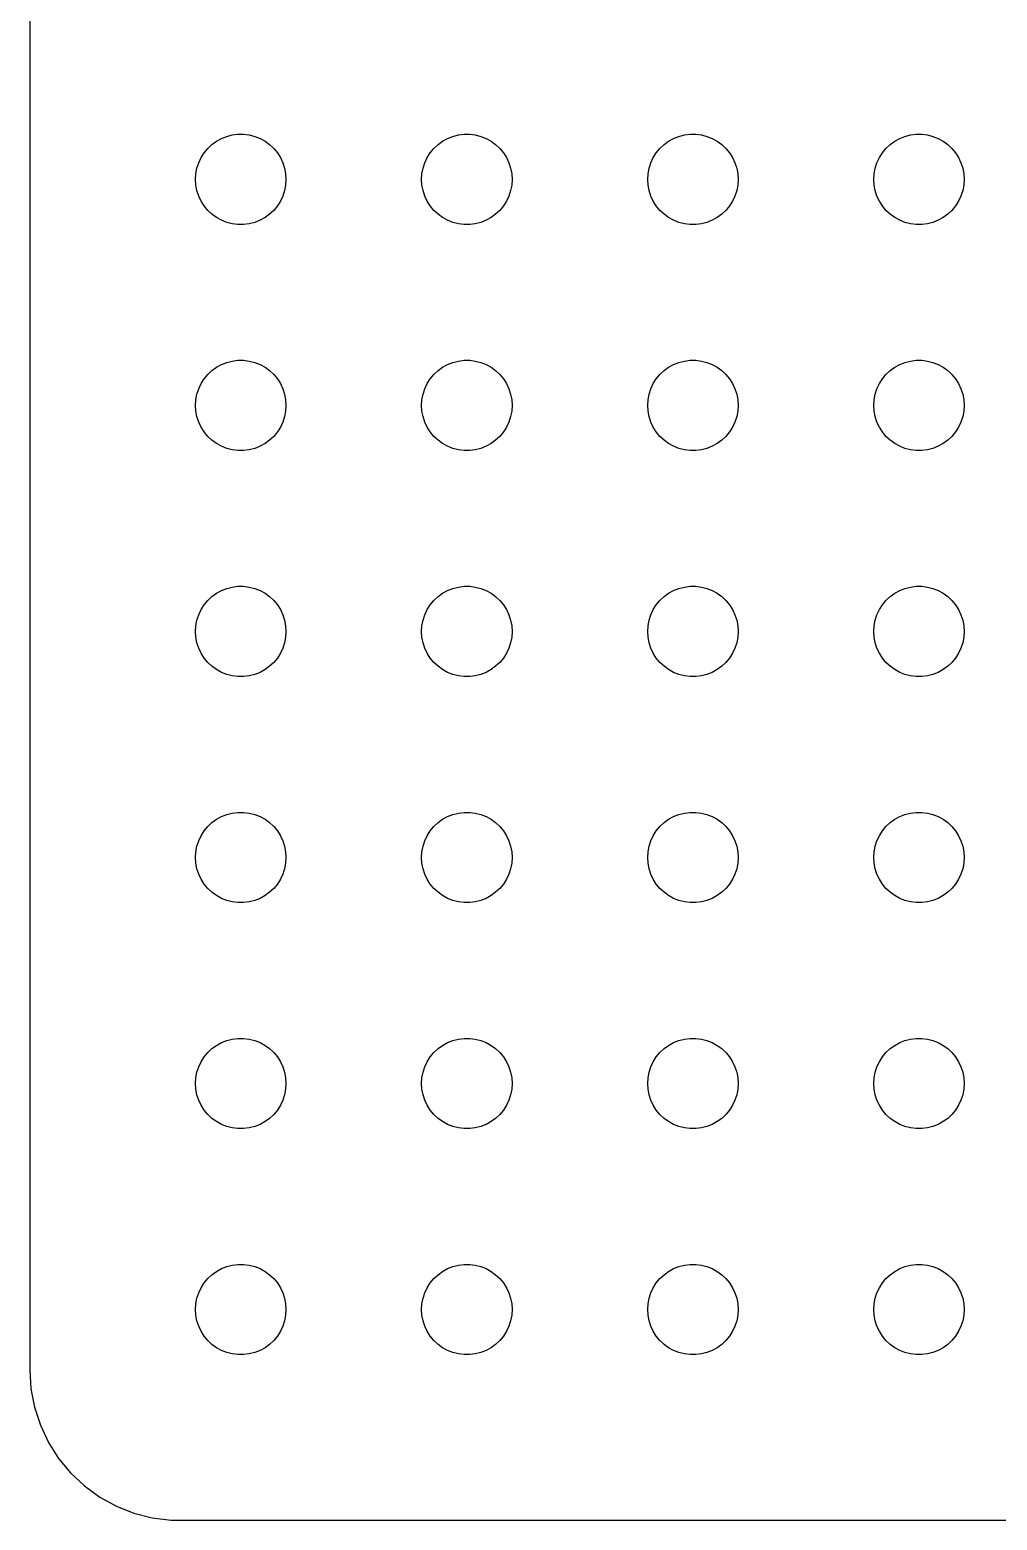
# Model space of a CAD drawing. Header units: metres. Extents: x -134 to 134, y 176 to 394.
# Drawn here: x -134.5 to -102.4, y 290.01 to 339.46 of the extents above; entities that cross this region are included whole.
import ezdxf

# ---------------------------------------------------------------- set-up
doc = ezdxf.new("R2010")
doc.units = ezdxf.units.M

msp = doc.modelspace()

# ---------------------------------------------------------------- linework, layer by layer
for p, q in [((-134.5, 389), (-134.5, 295)), ((-128.304, 335.766), (-128.139, 335.857)), ((-128.139, 335.857), (-127.964, 335.927)), ((-127.964, 335.927), (-127.781, 335.973)), ((-127.781, 335.973), (-127.594, 335.997)), ((-127.594, 335.997), (-127.406, 335.997)), ((-127.406, 335.997), (-127.219, 335.973)), ((-127.219, 335.973), (-127.036, 335.927)), ((-127.036, 335.927), (-126.861, 335.857)), ((-126.861, 335.857), (-126.696, 335.766)), ((-120.804, 335.766), (-120.639, 335.857)), ((-120.639, 335.857), (-120.464, 335.927)), ((-120.464, 335.927), (-120.281, 335.973)), ((-120.281, 335.973), (-120.094, 335.997)), ((-120.094, 335.997), (-119.906, 335.997)), ((-119.906, 335.997), (-119.719, 335.973)), ((-119.719, 335.973), (-119.536, 335.927)), ((-119.536, 335.927), (-119.361, 335.857)), ((-119.361, 335.857), (-119.196, 335.766)), ((-113.304, 335.766), (-113.139, 335.857)), ((-113.139, 335.857), (-112.964, 335.927)), ((-112.964, 335.927), (-112.781, 335.973)), ((-112.781, 335.973), (-112.594, 335.997)), ((-112.594, 335.997), (-112.406, 335.997)), ((-112.406, 335.997), (-112.219, 335.973)), ((-112.219, 335.973), (-112.036, 335.927)), ((-112.036, 335.927), (-111.861, 335.857)), ((-111.861, 335.857), (-111.696, 335.766)), ((-105.804, 335.766), (-105.639, 335.857)), ((-105.639, 335.857), (-105.464, 335.927)), ((-105.464, 335.927), (-105.281, 335.973)), ((-105.281, 335.973), (-105.094, 335.997)), ((-105.094, 335.997), (-104.906, 335.997)), ((-104.906, 335.997), (-104.719, 335.973)), ((-104.719, 335.973), (-104.536, 335.927)), ((-104.536, 335.927), (-104.361, 335.857)), ((-104.361, 335.857), (-104.196, 335.766)), ((-128.814, 335.223), (-128.714, 335.382)), ((-128.714, 335.382), (-128.593, 335.527)), ((-128.593, 335.527), (-128.456, 335.656)), ((-128.456, 335.656), (-128.304, 335.766)), ((-126.696, 335.766), (-126.544, 335.656)), ((-126.544, 335.656), (-126.407, 335.527)), ((-126.407, 335.527), (-126.286, 335.382)), ((-126.286, 335.382), (-126.186, 335.223)), ((-121.314, 335.223), (-121.214, 335.382)), ((-121.214, 335.382), (-121.093, 335.527)), ((-121.093, 335.527), (-120.956, 335.656)), ((-120.956, 335.656), (-120.804, 335.766)), ((-119.196, 335.766), (-119.044, 335.656)), ((-119.044, 335.656), (-118.907, 335.527)), ((-118.907, 335.527), (-118.786, 335.382)), ((-118.786, 335.382), (-118.686, 335.223)), ((-113.814, 335.223), (-113.714, 335.382)), ((-113.714, 335.382), (-113.593, 335.527)), ((-113.593, 335.527), (-113.456, 335.656)), ((-113.456, 335.656), (-113.304, 335.766)), ((-111.696, 335.766), (-111.544, 335.656)), ((-111.544, 335.656), (-111.407, 335.527)), ((-111.407, 335.527), (-111.286, 335.382)), ((-111.286, 335.382), (-111.186, 335.223)), ((-106.314, 335.223), (-106.214, 335.382)), ((-106.214, 335.382), (-106.093, 335.527)), ((-106.093, 335.527), (-105.956, 335.656)), ((-105.956, 335.656), (-105.804, 335.766)), ((-104.196, 335.766), (-104.044, 335.656)), ((-104.044, 335.656), (-103.907, 335.527)), ((-103.907, 335.527), (-103.786, 335.382)), ((-103.786, 335.382), (-103.686, 335.223)), ((-128.988, 334.688), (-128.953, 334.873)), ((-128.953, 334.873), (-128.895, 335.052)), ((-128.895, 335.052), (-128.814, 335.223)), ((-126.186, 335.223), (-126.105, 335.052)), ((-126.105, 335.052), (-126.047, 334.873)), ((-126.047, 334.873), (-126.012, 334.688)), ((-121.488, 334.688), (-121.453, 334.873)), ((-121.453, 334.873), (-121.395, 335.052)), ((-121.395, 335.052), (-121.314, 335.223)), ((-118.686, 335.223), (-118.605, 335.052)), ((-118.605, 335.052), (-118.547, 334.873)), ((-118.547, 334.873), (-118.512, 334.688)), ((-113.988, 334.688), (-113.953, 334.873)), ((-113.953, 334.873), (-113.895, 335.052)), ((-113.895, 335.052), (-113.814, 335.223)), ((-111.186, 335.223), (-111.105, 335.052)), ((-111.105, 335.052), (-111.047, 334.873)), ((-111.047, 334.873), (-111.012, 334.688)), ((-106.488, 334.688), (-106.453, 334.873)), ((-106.453, 334.873), (-106.395, 335.052)), ((-106.395, 335.052), (-106.314, 335.223)), ((-103.686, 335.223), (-103.605, 335.052)), ((-103.605, 335.052), (-103.547, 334.873)), ((-103.547, 334.873), (-103.512, 334.688)), ((-129, 334.5), (-128.988, 334.688)), ((-128.988, 334.312), (-129, 334.5)), ((-128.953, 334.127), (-128.988, 334.312)), ((-126.012, 334.312), (-126.047, 334.127)), ((-126.012, 334.688), (-126, 334.5)), ((-126, 334.5), (-126.012, 334.312)), ((-121.5, 334.5), (-121.488, 334.688)), ((-121.488, 334.312), (-121.5, 334.5)), ((-121.453, 334.127), (-121.488, 334.312)), ((-118.512, 334.312), (-118.547, 334.127)), ((-118.512, 334.688), (-118.5, 334.5)), ((-118.5, 334.5), (-118.512, 334.312)), ((-114, 334.5), (-113.988, 334.688)), ((-113.988, 334.312), (-114, 334.5)), ((-113.953, 334.127), (-113.988, 334.312)), ((-111.012, 334.312), (-111.047, 334.127)), ((-111.012, 334.688), (-111, 334.5)), ((-111, 334.5), (-111.012, 334.312)), ((-106.5, 334.5), (-106.488, 334.688)), ((-106.488, 334.312), (-106.5, 334.5)), ((-106.453, 334.127), (-106.488, 334.312)), ((-103.512, 334.312), (-103.547, 334.127)), ((-103.512, 334.688), (-103.5, 334.5)), ((-103.5, 334.5), (-103.512, 334.312)), ((-128.895, 333.948), (-128.953, 334.127)), ((-128.814, 333.777), (-128.895, 333.948)), ((-126.105, 333.948), (-126.186, 333.777)), ((-126.047, 334.127), (-126.105, 333.948)), ((-121.395, 333.948), (-121.453, 334.127)), ((-121.314, 333.777), (-121.395, 333.948)), ((-118.605, 333.948), (-118.686, 333.777)), ((-118.547, 334.127), (-118.605, 333.948)), ((-113.895, 333.948), (-113.953, 334.127)), ((-113.814, 333.777), (-113.895, 333.948)), ((-111.105, 333.948), (-111.186, 333.777)), ((-111.047, 334.127), (-111.105, 333.948)), ((-106.395, 333.948), (-106.453, 334.127)), ((-106.314, 333.777), (-106.395, 333.948)), ((-103.605, 333.948), (-103.686, 333.777)), ((-103.547, 334.127), (-103.605, 333.948)), ((-128.714, 333.618), (-128.814, 333.777)), ((-128.593, 333.473), (-128.714, 333.618)), ((-128.456, 333.344), (-128.593, 333.473)), ((-128.304, 333.234), (-128.456, 333.344)), ((-126.544, 333.344), (-126.696, 333.234)), ((-126.407, 333.473), (-126.544, 333.344)), ((-126.286, 333.618), (-126.407, 333.473)), ((-126.186, 333.777), (-126.286, 333.618)), ((-121.214, 333.618), (-121.314, 333.777)), ((-121.093, 333.473), (-121.214, 333.618)), ((-120.956, 333.344), (-121.093, 333.473)), ((-120.804, 333.234), (-120.956, 333.344)), ((-119.044, 333.344), (-119.196, 333.234)), ((-118.907, 333.473), (-119.044, 333.344)), ((-118.786, 333.618), (-118.907, 333.473)), ((-118.686, 333.777), (-118.786, 333.618)), ((-113.714, 333.618), (-113.814, 333.777)), ((-113.593, 333.473), (-113.714, 333.618)), ((-113.456, 333.344), (-113.593, 333.473)), ((-113.304, 333.234), (-113.456, 333.344)), ((-111.544, 333.344), (-111.696, 333.234)), ((-111.407, 333.473), (-111.544, 333.344)), ((-111.286, 333.618), (-111.407, 333.473)), ((-111.186, 333.777), (-111.286, 333.618)), ((-106.214, 333.618), (-106.314, 333.777)), ((-106.093, 333.473), (-106.214, 333.618)), ((-105.956, 333.344), (-106.093, 333.473)), ((-105.804, 333.234), (-105.956, 333.344)), ((-104.044, 333.344), (-104.196, 333.234)), ((-103.907, 333.473), (-104.044, 333.344)), ((-103.786, 333.618), (-103.907, 333.473)), ((-103.686, 333.777), (-103.786, 333.618)), ((-128.139, 333.143), (-128.304, 333.234)), ((-127.964, 333.073), (-128.139, 333.143)), ((-127.781, 333.027), (-127.964, 333.073)), ((-127.594, 333.003), (-127.781, 333.027)), ((-127.406, 333.003), (-127.594, 333.003)), ((-127.219, 333.027), (-127.406, 333.003)), ((-127.036, 333.073), (-127.219, 333.027)), ((-126.861, 333.143), (-127.036, 333.073)), ((-126.696, 333.234), (-126.861, 333.143)), ((-120.639, 333.143), (-120.804, 333.234)), ((-120.464, 333.073), (-120.639, 333.143)), ((-120.281, 333.027), (-120.464, 333.073)), ((-120.094, 333.003), (-120.281, 333.027)), ((-119.906, 333.003), (-120.094, 333.003)), ((-119.719, 333.027), (-119.906, 333.003)), ((-119.536, 333.073), (-119.719, 333.027)), ((-119.361, 333.143), (-119.536, 333.073)), ((-119.196, 333.234), (-119.361, 333.143)), ((-113.139, 333.143), (-113.304, 333.234)), ((-112.964, 333.073), (-113.139, 333.143)), ((-112.781, 333.027), (-112.964, 333.073)), ((-112.594, 333.003), (-112.781, 333.027)), ((-112.406, 333.003), (-112.594, 333.003)), ((-112.219, 333.027), (-112.406, 333.003)), ((-112.036, 333.073), (-112.219, 333.027)), ((-111.861, 333.143), (-112.036, 333.073)), ((-111.696, 333.234), (-111.861, 333.143)), ((-105.639, 333.143), (-105.804, 333.234)), ((-105.464, 333.073), (-105.639, 333.143)), ((-105.281, 333.027), (-105.464, 333.073)), ((-105.094, 333.003), (-105.281, 333.027)), ((-104.906, 333.003), (-105.094, 333.003)), ((-104.719, 333.027), (-104.906, 333.003)), ((-104.536, 333.073), (-104.719, 333.027)), ((-104.361, 333.143), (-104.536, 333.073)), ((-104.196, 333.234), (-104.361, 333.143)), ((-128.139, 328.357), (-127.964, 328.427)), ((-127.964, 328.427), (-127.781, 328.473)), ((-127.781, 328.473), (-127.594, 328.497)), ((-127.594, 328.497), (-127.406, 328.497)), ((-127.406, 328.497), (-127.219, 328.473)), ((-127.219, 328.473), (-127.036, 328.427)), ((-127.036, 328.427), (-126.861, 328.357)), ((-120.639, 328.357), (-120.464, 328.427)), ((-120.464, 328.427), (-120.281, 328.473)), ((-120.281, 328.473), (-120.094, 328.497)), ((-120.094, 328.497), (-119.906, 328.497)), ((-119.906, 328.497), (-119.719, 328.473)), ((-119.719, 328.473), (-119.536, 328.427)), ((-119.536, 328.427), (-119.361, 328.357)), ((-113.139, 328.357), (-112.964, 328.427)), ((-112.964, 328.427), (-112.781, 328.473)), ((-112.781, 328.473), (-112.594, 328.497)), ((-112.594, 328.497), (-112.406, 328.497)), ((-112.406, 328.497), (-112.219, 328.473)), ((-112.219, 328.473), (-112.036, 328.427)), ((-112.036, 328.427), (-111.861, 328.357)), ((-105.639, 328.357), (-105.464, 328.427)), ((-105.464, 328.427), (-105.281, 328.473)), ((-105.281, 328.473), (-105.094, 328.497)), ((-105.094, 328.497), (-104.906, 328.497)), ((-104.906, 328.497), (-104.719, 328.473)), ((-104.719, 328.473), (-104.536, 328.427)), ((-104.536, 328.427), (-104.361, 328.357)), ((-128.814, 327.723), (-128.714, 327.882)), ((-128.714, 327.882), (-128.593, 328.027)), ((-128.593, 328.027), (-128.456, 328.156)), ((-128.456, 328.156), (-128.304, 328.266)), ((-128.304, 328.266), (-128.139, 328.357)), ((-126.861, 328.357), (-126.696, 328.266)), ((-126.696, 328.266), (-126.544, 328.156)), ((-126.544, 328.156), (-126.407, 328.027)), ((-126.407, 328.027), (-126.286, 327.882)), ((-126.286, 327.882), (-126.186, 327.723)), ((-121.314, 327.723), (-121.214, 327.882)), ((-121.214, 327.882), (-121.093, 328.027)), ((-121.093, 328.027), (-120.956, 328.156)), ((-120.956, 328.156), (-120.804, 328.266)), ((-120.804, 328.266), (-120.639, 328.357)), ((-119.361, 328.357), (-119.196, 328.266)), ((-119.196, 328.266), (-119.044, 328.156)), ((-119.044, 328.156), (-118.907, 328.027)), ((-118.907, 328.027), (-118.786, 327.882)), ((-118.786, 327.882), (-118.686, 327.723)), ((-113.814, 327.723), (-113.714, 327.882)), ((-113.714, 327.882), (-113.593, 328.027)), ((-113.593, 328.027), (-113.456, 328.156)), ((-113.456, 328.156), (-113.304, 328.266)), ((-113.304, 328.266), (-113.139, 328.357)), ((-111.861, 328.357), (-111.696, 328.266)), ((-111.696, 328.266), (-111.544, 328.156)), ((-111.544, 328.156), (-111.407, 328.027)), ((-111.407, 328.027), (-111.286, 327.882)), ((-111.286, 327.882), (-111.186, 327.723)), ((-106.314, 327.723), (-106.214, 327.882)), ((-106.214, 327.882), (-106.093, 328.027)), ((-106.093, 328.027), (-105.956, 328.156)), ((-105.956, 328.156), (-105.804, 328.266)), ((-105.804, 328.266), (-105.639, 328.357)), ((-104.361, 328.357), (-104.196, 328.266)), ((-104.196, 328.266), (-104.044, 328.156)), ((-104.044, 328.156), (-103.907, 328.027)), ((-103.907, 328.027), (-103.786, 327.882)), ((-103.786, 327.882), (-103.686, 327.723)), ((-128.953, 327.373), (-128.895, 327.552)), ((-128.895, 327.552), (-128.814, 327.723)), ((-126.186, 327.723), (-126.105, 327.552)), ((-126.105, 327.552), (-126.047, 327.373)), ((-121.453, 327.373), (-121.395, 327.552)), ((-121.395, 327.552), (-121.314, 327.723)), ((-118.686, 327.723), (-118.605, 327.552)), ((-118.605, 327.552), (-118.547, 327.373)), ((-113.953, 327.373), (-113.895, 327.552)), ((-113.895, 327.552), (-113.814, 327.723)), ((-111.186, 327.723), (-111.105, 327.552)), ((-111.105, 327.552), (-111.047, 327.373)), ((-106.453, 327.373), (-106.395, 327.552)), ((-106.395, 327.552), (-106.314, 327.723)), ((-103.686, 327.723), (-103.605, 327.552)), ((-103.605, 327.552), (-103.547, 327.373)), ((-129, 327), (-128.988, 327.188)), ((-128.988, 326.812), (-129, 327)), ((-128.988, 327.188), (-128.953, 327.373)), ((-126.047, 327.373), (-126.012, 327.188)), ((-126.012, 327.188), (-126, 327)), ((-126, 327), (-126.012, 326.812)), ((-121.5, 327), (-121.488, 327.188)), ((-121.488, 326.812), (-121.5, 327)), ((-121.488, 327.188), (-121.453, 327.373)), ((-118.547, 327.373), (-118.512, 327.188)), ((-118.512, 327.188), (-118.5, 327)), ((-118.5, 327), (-118.512, 326.812)), ((-114, 327), (-113.988, 327.188)), ((-113.988, 326.812), (-114, 327)), ((-113.988, 327.188), (-113.953, 327.373)), ((-111.047, 327.373), (-111.012, 327.188)), ((-111.012, 327.188), (-111, 327)), ((-111, 327), (-111.012, 326.812)), ((-106.5, 327), (-106.488, 327.188)), ((-106.488, 326.812), (-106.5, 327)), ((-106.488, 327.188), (-106.453, 327.373)), ((-103.547, 327.373), (-103.512, 327.188)), ((-103.512, 327.188), (-103.5, 327)), ((-103.5, 327), (-103.512, 326.812)), ((-128.953, 326.627), (-128.988, 326.812)), ((-128.895, 326.448), (-128.953, 326.627)), ((-128.814, 326.277), (-128.895, 326.448)), ((-126.105, 326.448), (-126.186, 326.277)), ((-126.047, 326.627), (-126.105, 326.448)), ((-126.012, 326.812), (-126.047, 326.627)), ((-121.453, 326.627), (-121.488, 326.812)), ((-121.395, 326.448), (-121.453, 326.627)), ((-121.314, 326.277), (-121.395, 326.448)), ((-118.605, 326.448), (-118.686, 326.277)), ((-118.547, 326.627), (-118.605, 326.448)), ((-118.512, 326.812), (-118.547, 326.627)), ((-113.953, 326.627), (-113.988, 326.812)), ((-113.895, 326.448), (-113.953, 326.627)), ((-113.814, 326.277), (-113.895, 326.448)), ((-111.105, 326.448), (-111.186, 326.277)), ((-111.047, 326.627), (-111.105, 326.448)), ((-111.012, 326.812), (-111.047, 326.627)), ((-106.453, 326.627), (-106.488, 326.812)), ((-106.395, 326.448), (-106.453, 326.627)), ((-106.314, 326.277), (-106.395, 326.448)), ((-103.605, 326.448), (-103.686, 326.277)), ((-103.547, 326.627), (-103.605, 326.448)), ((-103.512, 326.812), (-103.547, 326.627)), ((-128.714, 326.118), (-128.814, 326.277)), ((-128.593, 325.973), (-128.714, 326.118)), ((-128.456, 325.844), (-128.593, 325.973)), ((-126.407, 325.973), (-126.544, 325.844)), ((-126.286, 326.118), (-126.407, 325.973)), ((-126.186, 326.277), (-126.286, 326.118)), ((-121.214, 326.118), (-121.314, 326.277)), ((-121.093, 325.973), (-121.214, 326.118)), ((-120.956, 325.844), (-121.093, 325.973)), ((-118.907, 325.973), (-119.044, 325.844)), ((-118.786, 326.118), (-118.907, 325.973)), ((-118.686, 326.277), (-118.786, 326.118)), ((-113.714, 326.118), (-113.814, 326.277)), ((-113.593, 325.973), (-113.714, 326.118)), ((-113.456, 325.844), (-113.593, 325.973)), ((-111.407, 325.973), (-111.544, 325.844)), ((-111.286, 326.118), (-111.407, 325.973)), ((-111.186, 326.277), (-111.286, 326.118)), ((-106.214, 326.118), (-106.314, 326.277)), ((-106.093, 325.973), (-106.214, 326.118)), ((-105.956, 325.844), (-106.093, 325.973)), ((-103.907, 325.973), (-104.044, 325.844)), ((-103.786, 326.118), (-103.907, 325.973)), ((-103.686, 326.277), (-103.786, 326.118)), ((-128.304, 325.734), (-128.456, 325.844)), ((-128.139, 325.643), (-128.304, 325.734)), ((-127.964, 325.573), (-128.139, 325.643)), ((-127.781, 325.527), (-127.964, 325.573)), ((-127.594, 325.503), (-127.781, 325.527)), ((-127.406, 325.503), (-127.594, 325.503)), ((-127.219, 325.527), (-127.406, 325.503)), ((-127.036, 325.573), (-127.219, 325.527)), ((-126.861, 325.643), (-127.036, 325.573)), ((-126.696, 325.734), (-126.861, 325.643)), ((-126.544, 325.844), (-126.696, 325.734)), ((-120.804, 325.734), (-120.956, 325.844)), ((-120.639, 325.643), (-120.804, 325.734)), ((-120.464, 325.573), (-120.639, 325.643)), ((-120.281, 325.527), (-120.464, 325.573)), ((-120.094, 325.503), (-120.281, 325.527)), ((-119.906, 325.503), (-120.094, 325.503)), ((-119.719, 325.527), (-119.906, 325.503)), ((-119.536, 325.573), (-119.719, 325.527)), ((-119.361, 325.643), (-119.536, 325.573)), ((-119.196, 325.734), (-119.361, 325.643)), ((-119.044, 325.844), (-119.196, 325.734)), ((-113.304, 325.734), (-113.456, 325.844)), ((-113.139, 325.643), (-113.304, 325.734)), ((-112.964, 325.573), (-113.139, 325.643)), ((-112.781, 325.527), (-112.964, 325.573)), ((-112.594, 325.503), (-112.781, 325.527)), ((-112.406, 325.503), (-112.594, 325.503)), ((-112.219, 325.527), (-112.406, 325.503)), ((-112.036, 325.573), (-112.219, 325.527)), ((-111.861, 325.643), (-112.036, 325.573)), ((-111.696, 325.734), (-111.861, 325.643)), ((-111.544, 325.844), (-111.696, 325.734)), ((-105.804, 325.734), (-105.956, 325.844)), ((-105.639, 325.643), (-105.804, 325.734)), ((-105.464, 325.573), (-105.639, 325.643)), ((-105.281, 325.527), (-105.464, 325.573)), ((-105.094, 325.503), (-105.281, 325.527)), ((-104.906, 325.503), (-105.094, 325.503)), ((-104.719, 325.527), (-104.906, 325.503)), ((-104.536, 325.573), (-104.719, 325.527)), ((-104.361, 325.643), (-104.536, 325.573)), ((-104.196, 325.734), (-104.361, 325.643)), ((-104.044, 325.844), (-104.196, 325.734)), ((-127.964, 320.927), (-127.781, 320.973)), ((-127.781, 320.973), (-127.594, 320.997)), ((-127.594, 320.997), (-127.406, 320.997)), ((-127.406, 320.997), (-127.219, 320.973)), ((-127.219, 320.973), (-127.036, 320.927)), ((-120.464, 320.927), (-120.281, 320.973)), ((-120.281, 320.973), (-120.094, 320.997)), ((-120.094, 320.997), (-119.906, 320.997)), ((-119.906, 320.997), (-119.719, 320.973)), ((-119.719, 320.973), (-119.536, 320.927)), ((-112.964, 320.927), (-112.781, 320.973)), ((-112.781, 320.973), (-112.594, 320.997)), ((-112.594, 320.997), (-112.406, 320.997)), ((-112.406, 320.997), (-112.219, 320.973)), ((-112.219, 320.973), (-112.036, 320.927)), ((-105.464, 320.927), (-105.281, 320.973)), ((-105.281, 320.973), (-105.094, 320.997)), ((-105.094, 320.997), (-104.906, 320.997)), ((-104.906, 320.997), (-104.719, 320.973)), ((-104.719, 320.973), (-104.536, 320.927)), ((-128.714, 320.382), (-128.593, 320.527)), ((-128.593, 320.527), (-128.456, 320.656)), ((-128.456, 320.656), (-128.304, 320.766)), ((-128.304, 320.766), (-128.139, 320.857)), ((-128.139, 320.857), (-127.964, 320.927)), ((-127.036, 320.927), (-126.861, 320.857)), ((-126.861, 320.857), (-126.696, 320.766)), ((-126.696, 320.766), (-126.544, 320.656)), ((-126.544, 320.656), (-126.407, 320.527)), ((-126.407, 320.527), (-126.286, 320.382)), ((-121.214, 320.382), (-121.093, 320.527)), ((-121.093, 320.527), (-120.956, 320.656)), ((-120.956, 320.656), (-120.804, 320.766)), ((-120.804, 320.766), (-120.639, 320.857)), ((-120.639, 320.857), (-120.464, 320.927)), ((-119.536, 320.927), (-119.361, 320.857)), ((-119.361, 320.857), (-119.196, 320.766)), ((-119.196, 320.766), (-119.044, 320.656)), ((-119.044, 320.656), (-118.907, 320.527)), ((-118.907, 320.527), (-118.786, 320.382)), ((-113.714, 320.382), (-113.593, 320.527)), ((-113.593, 320.527), (-113.456, 320.656)), ((-113.456, 320.656), (-113.304, 320.766)), ((-113.304, 320.766), (-113.139, 320.857)), ((-113.139, 320.857), (-112.964, 320.927)), ((-112.036, 320.927), (-111.861, 320.857)), ((-111.861, 320.857), (-111.696, 320.766)), ((-111.696, 320.766), (-111.544, 320.656)), ((-111.544, 320.656), (-111.407, 320.527)), ((-111.407, 320.527), (-111.286, 320.382)), ((-106.214, 320.382), (-106.093, 320.527)), ((-106.093, 320.527), (-105.956, 320.656)), ((-105.956, 320.656), (-105.804, 320.766)), ((-105.804, 320.766), (-105.639, 320.857)), ((-105.639, 320.857), (-105.464, 320.927)), ((-104.536, 320.927), (-104.361, 320.857)), ((-104.361, 320.857), (-104.196, 320.766)), ((-104.196, 320.766), (-104.044, 320.656)), ((-104.044, 320.656), (-103.907, 320.527)), ((-103.907, 320.527), (-103.786, 320.382)), ((-128.953, 319.873), (-128.895, 320.052)), ((-128.895, 320.052), (-128.814, 320.223)), ((-128.814, 320.223), (-128.714, 320.382)), ((-126.286, 320.382), (-126.186, 320.223)), ((-126.186, 320.223), (-126.105, 320.052)), ((-126.105, 320.052), (-126.047, 319.873)), ((-121.453, 319.873), (-121.395, 320.052)), ((-121.395, 320.052), (-121.314, 320.223)), ((-121.314, 320.223), (-121.214, 320.382)), ((-118.786, 320.382), (-118.686, 320.223)), ((-118.686, 320.223), (-118.605, 320.052)), ((-118.605, 320.052), (-118.547, 319.873)), ((-113.953, 319.873), (-113.895, 320.052)), ((-113.895, 320.052), (-113.814, 320.223)), ((-113.814, 320.223), (-113.714, 320.382)), ((-111.286, 320.382), (-111.186, 320.223)), ((-111.186, 320.223), (-111.105, 320.052)), ((-111.105, 320.052), (-111.047, 319.873)), ((-106.453, 319.873), (-106.395, 320.052)), ((-106.395, 320.052), (-106.314, 320.223)), ((-106.314, 320.223), (-106.214, 320.382)), ((-103.786, 320.382), (-103.686, 320.223)), ((-103.686, 320.223), (-103.605, 320.052)), ((-103.605, 320.052), (-103.547, 319.873)), ((-129, 319.5), (-128.988, 319.688)), ((-128.988, 319.312), (-129, 319.5)), ((-128.988, 319.688), (-128.953, 319.873)), ((-126.047, 319.873), (-126.012, 319.688)), ((-126.012, 319.688), (-126, 319.5)), ((-126, 319.5), (-126.012, 319.312)), ((-121.5, 319.5), (-121.488, 319.688)), ((-121.488, 319.312), (-121.5, 319.5)), ((-121.488, 319.688), (-121.453, 319.873)), ((-118.547, 319.873), (-118.512, 319.688)), ((-118.512, 319.688), (-118.5, 319.5)), ((-118.5, 319.5), (-118.512, 319.312)), ((-114, 319.5), (-113.988, 319.688)), ((-113.988, 319.312), (-114, 319.5)), ((-113.988, 319.688), (-113.953, 319.873)), ((-111.047, 319.873), (-111.012, 319.688)), ((-111.012, 319.688), (-111, 319.5)), ((-111, 319.5), (-111.012, 319.312)), ((-106.5, 319.5), (-106.488, 319.688)), ((-106.488, 319.312), (-106.5, 319.5)), ((-106.488, 319.688), (-106.453, 319.873)), ((-103.547, 319.873), (-103.512, 319.688)), ((-103.512, 319.688), (-103.5, 319.5)), ((-103.5, 319.5), (-103.512, 319.312)), ((-128.953, 319.127), (-128.988, 319.312)), ((-128.895, 318.948), (-128.953, 319.127)), ((-126.047, 319.127), (-126.105, 318.948)), ((-126.012, 319.312), (-126.047, 319.127)), ((-121.453, 319.127), (-121.488, 319.312)), ((-121.395, 318.948), (-121.453, 319.127)), ((-118.547, 319.127), (-118.605, 318.948)), ((-118.512, 319.312), (-118.547, 319.127)), ((-113.953, 319.127), (-113.988, 319.312)), ((-113.895, 318.948), (-113.953, 319.127)), ((-111.047, 319.127), (-111.105, 318.948)), ((-111.012, 319.312), (-111.047, 319.127)), ((-106.453, 319.127), (-106.488, 319.312)), ((-106.395, 318.948), (-106.453, 319.127)), ((-103.547, 319.127), (-103.605, 318.948)), ((-103.512, 319.312), (-103.547, 319.127)), ((-128.814, 318.777), (-128.895, 318.948)), ((-128.714, 318.618), (-128.814, 318.777)), ((-128.593, 318.473), (-128.714, 318.618)), ((-126.286, 318.618), (-126.407, 318.473)), ((-126.186, 318.777), (-126.286, 318.618)), ((-126.105, 318.948), (-126.186, 318.777)), ((-121.314, 318.777), (-121.395, 318.948)), ((-121.214, 318.618), (-121.314, 318.777)), ((-121.093, 318.473), (-121.214, 318.618)), ((-118.786, 318.618), (-118.907, 318.473)), ((-118.686, 318.777), (-118.786, 318.618)), ((-118.605, 318.948), (-118.686, 318.777)), ((-113.814, 318.777), (-113.895, 318.948)), ((-113.714, 318.618), (-113.814, 318.777)), ((-113.593, 318.473), (-113.714, 318.618)), ((-111.286, 318.618), (-111.407, 318.473)), ((-111.186, 318.777), (-111.286, 318.618)), ((-111.105, 318.948), (-111.186, 318.777)), ((-106.314, 318.777), (-106.395, 318.948)), ((-106.214, 318.618), (-106.314, 318.777)), ((-106.093, 318.473), (-106.214, 318.618)), ((-103.786, 318.618), (-103.907, 318.473)), ((-103.686, 318.777), (-103.786, 318.618)), ((-103.605, 318.948), (-103.686, 318.777)), ((-128.456, 318.344), (-128.593, 318.473)), ((-128.304, 318.234), (-128.456, 318.344)), ((-128.139, 318.143), (-128.304, 318.234)), ((-127.964, 318.073), (-128.139, 318.143)), ((-127.781, 318.027), (-127.964, 318.073)), ((-127.594, 318.003), (-127.781, 318.027)), ((-127.406, 318.003), (-127.594, 318.003)), ((-127.219, 318.027), (-127.406, 318.003)), ((-127.036, 318.073), (-127.219, 318.027)), ((-126.861, 318.143), (-127.036, 318.073)), ((-126.696, 318.234), (-126.861, 318.143)), ((-126.544, 318.344), (-126.696, 318.234)), ((-126.407, 318.473), (-126.544, 318.344)), ((-120.956, 318.344), (-121.093, 318.473)), ((-120.804, 318.234), (-120.956, 318.344)), ((-120.639, 318.143), (-120.804, 318.234)), ((-120.464, 318.073), (-120.639, 318.143)), ((-120.281, 318.027), (-120.464, 318.073)), ((-120.094, 318.003), (-120.281, 318.027)), ((-119.906, 318.003), (-120.094, 318.003)), ((-119.719, 318.027), (-119.906, 318.003)), ((-119.536, 318.073), (-119.719, 318.027)), ((-119.361, 318.143), (-119.536, 318.073)), ((-119.196, 318.234), (-119.361, 318.143)), ((-119.044, 318.344), (-119.196, 318.234)), ((-118.907, 318.473), (-119.044, 318.344)), ((-113.456, 318.344), (-113.593, 318.473)), ((-113.304, 318.234), (-113.456, 318.344)), ((-113.139, 318.143), (-113.304, 318.234)), ((-112.964, 318.073), (-113.139, 318.143)), ((-112.781, 318.027), (-112.964, 318.073)), ((-112.594, 318.003), (-112.781, 318.027)), ((-112.406, 318.003), (-112.594, 318.003)), ((-112.219, 318.027), (-112.406, 318.003)), ((-112.036, 318.073), (-112.219, 318.027)), ((-111.861, 318.143), (-112.036, 318.073)), ((-111.696, 318.234), (-111.861, 318.143)), ((-111.544, 318.344), (-111.696, 318.234)), ((-111.407, 318.473), (-111.544, 318.344)), ((-105.956, 318.344), (-106.093, 318.473)), ((-105.804, 318.234), (-105.956, 318.344)), ((-105.639, 318.143), (-105.804, 318.234)), ((-105.464, 318.073), (-105.639, 318.143)), ((-105.281, 318.027), (-105.464, 318.073)), ((-105.094, 318.003), (-105.281, 318.027)), ((-104.906, 318.003), (-105.094, 318.003)), ((-104.719, 318.027), (-104.906, 318.003)), ((-104.536, 318.073), (-104.719, 318.027)), ((-104.361, 318.143), (-104.536, 318.073)), ((-104.196, 318.234), (-104.361, 318.143)), ((-104.044, 318.344), (-104.196, 318.234)), ((-103.907, 318.473), (-104.044, 318.344)), ((-128.593, 313.027), (-128.456, 313.156)), ((-128.456, 313.156), (-128.304, 313.266)), ((-128.304, 313.266), (-128.139, 313.357)), ((-128.139, 313.357), (-127.964, 313.427)), ((-127.964, 313.427), (-127.781, 313.473)), ((-127.781, 313.473), (-127.594, 313.497)), ((-127.594, 313.497), (-127.406, 313.497)), ((-127.406, 313.497), (-127.219, 313.473)), ((-127.219, 313.473), (-127.036, 313.427)), ((-127.036, 313.427), (-126.861, 313.357)), ((-126.861, 313.357), (-126.696, 313.266)), ((-126.696, 313.266), (-126.544, 313.156)), ((-126.544, 313.156), (-126.407, 313.027)), ((-121.093, 313.027), (-120.956, 313.156)), ((-120.956, 313.156), (-120.804, 313.266)), ((-120.804, 313.266), (-120.639, 313.357)), ((-120.639, 313.357), (-120.464, 313.427)), ((-120.464, 313.427), (-120.281, 313.473)), ((-120.281, 313.473), (-120.094, 313.497)), ((-120.094, 313.497), (-119.906, 313.497)), ((-119.906, 313.497), (-119.719, 313.473)), ((-119.719, 313.473), (-119.536, 313.427)), ((-119.536, 313.427), (-119.361, 313.357)), ((-119.361, 313.357), (-119.196, 313.266)), ((-119.196, 313.266), (-119.044, 313.156)), ((-119.044, 313.156), (-118.907, 313.027)), ((-113.593, 313.027), (-113.456, 313.156)), ((-113.456, 313.156), (-113.304, 313.266)), ((-113.304, 313.266), (-113.139, 313.357)), ((-113.139, 313.357), (-112.964, 313.427)), ((-112.964, 313.427), (-112.781, 313.473)), ((-112.781, 313.473), (-112.594, 313.497)), ((-112.594, 313.497), (-112.406, 313.497)), ((-112.406, 313.497), (-112.219, 313.473)), ((-112.219, 313.473), (-112.036, 313.427)), ((-112.036, 313.427), (-111.861, 313.357)), ((-111.861, 313.357), (-111.696, 313.266)), ((-111.696, 313.266), (-111.544, 313.156)), ((-111.544, 313.156), (-111.407, 313.027)), ((-106.093, 313.027), (-105.956, 313.156)), ((-105.956, 313.156), (-105.804, 313.266)), ((-105.804, 313.266), (-105.639, 313.357)), ((-105.639, 313.357), (-105.464, 313.427)), ((-105.464, 313.427), (-105.281, 313.473)), ((-105.281, 313.473), (-105.094, 313.497)), ((-105.094, 313.497), (-104.906, 313.497)), ((-104.906, 313.497), (-104.719, 313.473)), ((-104.719, 313.473), (-104.536, 313.427)), ((-104.536, 313.427), (-104.361, 313.357)), ((-104.361, 313.357), (-104.196, 313.266)), ((-104.196, 313.266), (-104.044, 313.156)), ((-104.044, 313.156), (-103.907, 313.027)), ((-128.953, 312.373), (-128.895, 312.552)), ((-128.895, 312.552), (-128.814, 312.723)), ((-128.814, 312.723), (-128.714, 312.882)), ((-128.714, 312.882), (-128.593, 313.027)), ((-126.407, 313.027), (-126.286, 312.882)), ((-126.286, 312.882), (-126.186, 312.723)), ((-126.186, 312.723), (-126.105, 312.552)), ((-126.105, 312.552), (-126.047, 312.373)), ((-121.453, 312.373), (-121.395, 312.552)), ((-121.395, 312.552), (-121.314, 312.723)), ((-121.314, 312.723), (-121.214, 312.882)), ((-121.214, 312.882), (-121.093, 313.027)), ((-118.907, 313.027), (-118.786, 312.882)), ((-118.786, 312.882), (-118.686, 312.723)), ((-118.686, 312.723), (-118.605, 312.552)), ((-118.605, 312.552), (-118.547, 312.373)), ((-113.953, 312.373), (-113.895, 312.552)), ((-113.895, 312.552), (-113.814, 312.723)), ((-113.814, 312.723), (-113.714, 312.882)), ((-113.714, 312.882), (-113.593, 313.027)), ((-111.407, 313.027), (-111.286, 312.882)), ((-111.286, 312.882), (-111.186, 312.723)), ((-111.186, 312.723), (-111.105, 312.552)), ((-111.105, 312.552), (-111.047, 312.373)), ((-106.453, 312.373), (-106.395, 312.552)), ((-106.395, 312.552), (-106.314, 312.723)), ((-106.314, 312.723), (-106.214, 312.882)), ((-106.214, 312.882), (-106.093, 313.027)), ((-103.907, 313.027), (-103.786, 312.882)), ((-103.786, 312.882), (-103.686, 312.723)), ((-103.686, 312.723), (-103.605, 312.552)), ((-103.605, 312.552), (-103.547, 312.373)), ((-129, 312), (-128.988, 312.188)), ((-128.988, 312.188), (-128.953, 312.373)), ((-126.047, 312.373), (-126.012, 312.188)), ((-126.012, 312.188), (-126, 312)), ((-121.5, 312), (-121.488, 312.188)), ((-121.488, 312.188), (-121.453, 312.373)), ((-118.547, 312.373), (-118.512, 312.188)), ((-118.512, 312.188), (-118.5, 312)), ((-114, 312), (-113.988, 312.188)), ((-113.988, 312.188), (-113.953, 312.373)), ((-111.047, 312.373), (-111.012, 312.188)), ((-111.012, 312.188), (-111, 312)), ((-106.5, 312), (-106.488, 312.188)), ((-106.488, 312.188), (-106.453, 312.373)), ((-103.547, 312.373), (-103.512, 312.188)), ((-103.512, 312.188), (-103.5, 312)), ((-128.988, 311.812), (-129, 312)), ((-128.953, 311.627), (-128.988, 311.812)), ((-128.895, 311.448), (-128.953, 311.627)), ((-126.047, 311.627), (-126.105, 311.448)), ((-126.012, 311.812), (-126.047, 311.627)), ((-126, 312), (-126.012, 311.812)), ((-121.488, 311.812), (-121.5, 312)), ((-121.453, 311.627), (-121.488, 311.812)), ((-121.395, 311.448), (-121.453, 311.627)), ((-118.547, 311.627), (-118.605, 311.448)), ((-118.512, 311.812), (-118.547, 311.627)), ((-118.5, 312), (-118.512, 311.812)), ((-113.988, 311.812), (-114, 312)), ((-113.953, 311.627), (-113.988, 311.812)), ((-113.895, 311.448), (-113.953, 311.627)), ((-111.047, 311.627), (-111.105, 311.448)), ((-111.012, 311.812), (-111.047, 311.627)), ((-111, 312), (-111.012, 311.812)), ((-106.488, 311.812), (-106.5, 312)), ((-106.453, 311.627), (-106.488, 311.812)), ((-106.395, 311.448), (-106.453, 311.627)), ((-103.547, 311.627), (-103.605, 311.448)), ((-103.512, 311.812), (-103.547, 311.627)), ((-103.5, 312), (-103.512, 311.812)), ((-128.814, 311.277), (-128.895, 311.448)), ((-128.714, 311.118), (-128.814, 311.277)), ((-128.593, 310.973), (-128.714, 311.118)), ((-126.286, 311.118), (-126.407, 310.973)), ((-126.186, 311.277), (-126.286, 311.118)), ((-126.105, 311.448), (-126.186, 311.277)), ((-121.314, 311.277), (-121.395, 311.448)), ((-121.214, 311.118), (-121.314, 311.277)), ((-121.093, 310.973), (-121.214, 311.118)), ((-118.786, 311.118), (-118.907, 310.973)), ((-118.686, 311.277), (-118.786, 311.118)), ((-118.605, 311.448), (-118.686, 311.277)), ((-113.814, 311.277), (-113.895, 311.448)), ((-113.714, 311.118), (-113.814, 311.277)), ((-113.593, 310.973), (-113.714, 311.118)), ((-111.286, 311.118), (-111.407, 310.973)), ((-111.186, 311.277), (-111.286, 311.118)), ((-111.105, 311.448), (-111.186, 311.277)), ((-106.314, 311.277), (-106.395, 311.448)), ((-106.214, 311.118), (-106.314, 311.277)), ((-106.093, 310.973), (-106.214, 311.118)), ((-103.786, 311.118), (-103.907, 310.973)), ((-103.686, 311.277), (-103.786, 311.118)), ((-103.605, 311.448), (-103.686, 311.277)), ((-128.456, 310.844), (-128.593, 310.973)), ((-128.304, 310.734), (-128.456, 310.844)), ((-128.139, 310.643), (-128.304, 310.734)), ((-127.964, 310.573), (-128.139, 310.643)), ((-127.781, 310.527), (-127.964, 310.573)), ((-127.036, 310.573), (-127.219, 310.527)), ((-126.861, 310.643), (-127.036, 310.573)), ((-126.696, 310.734), (-126.861, 310.643)), ((-126.544, 310.844), (-126.696, 310.734)), ((-126.407, 310.973), (-126.544, 310.844)), ((-120.956, 310.844), (-121.093, 310.973)), ((-120.804, 310.734), (-120.956, 310.844)), ((-120.639, 310.643), (-120.804, 310.734)), ((-120.464, 310.573), (-120.639, 310.643)), ((-120.281, 310.527), (-120.464, 310.573)), ((-119.536, 310.573), (-119.719, 310.527)), ((-119.361, 310.643), (-119.536, 310.573)), ((-119.196, 310.734), (-119.361, 310.643)), ((-119.044, 310.844), (-119.196, 310.734)), ((-118.907, 310.973), (-119.044, 310.844)), ((-113.456, 310.844), (-113.593, 310.973)), ((-113.304, 310.734), (-113.456, 310.844)), ((-113.139, 310.643), (-113.304, 310.734)), ((-112.964, 310.573), (-113.139, 310.643)), ((-112.781, 310.527), (-112.964, 310.573)), ((-112.036, 310.573), (-112.219, 310.527)), ((-111.861, 310.643), (-112.036, 310.573)), ((-111.696, 310.734), (-111.861, 310.643)), ((-111.544, 310.844), (-111.696, 310.734)), ((-111.407, 310.973), (-111.544, 310.844)), ((-105.956, 310.844), (-106.093, 310.973)), ((-105.804, 310.734), (-105.956, 310.844)), ((-105.639, 310.643), (-105.804, 310.734)), ((-105.464, 310.573), (-105.639, 310.643)), ((-105.281, 310.527), (-105.464, 310.573)), ((-104.536, 310.573), (-104.719, 310.527)), ((-104.361, 310.643), (-104.536, 310.573)), ((-104.196, 310.734), (-104.361, 310.643)), ((-104.044, 310.844), (-104.196, 310.734)), ((-103.907, 310.973), (-104.044, 310.844)), ((-127.594, 310.503), (-127.781, 310.527)), ((-127.406, 310.503), (-127.594, 310.503)), ((-127.219, 310.527), (-127.406, 310.503)), ((-120.094, 310.503), (-120.281, 310.527)), ((-119.906, 310.503), (-120.094, 310.503)), ((-119.719, 310.527), (-119.906, 310.503)), ((-112.594, 310.503), (-112.781, 310.527)), ((-112.406, 310.503), (-112.594, 310.503)), ((-112.219, 310.527), (-112.406, 310.503)), ((-105.094, 310.503), (-105.281, 310.527)), ((-104.906, 310.503), (-105.094, 310.503)), ((-104.719, 310.527), (-104.906, 310.503)), ((-128.593, 305.527), (-128.456, 305.656)), ((-128.456, 305.656), (-128.304, 305.766)), ((-128.304, 305.766), (-128.139, 305.857)), ((-128.139, 305.857), (-127.964, 305.927)), ((-127.964, 305.927), (-127.781, 305.973)), ((-127.781, 305.973), (-127.594, 305.997)), ((-127.594, 305.997), (-127.406, 305.997)), ((-127.406, 305.997), (-127.219, 305.973)), ((-127.219, 305.973), (-127.036, 305.927)), ((-127.036, 305.927), (-126.861, 305.857)), ((-126.861, 305.857), (-126.696, 305.766)), ((-126.696, 305.766), (-126.544, 305.656)), ((-126.544, 305.656), (-126.407, 305.527)), ((-121.093, 305.527), (-120.956, 305.656)), ((-120.956, 305.656), (-120.804, 305.766)), ((-120.804, 305.766), (-120.639, 305.857)), ((-120.639, 305.857), (-120.464, 305.927)), ((-120.464, 305.927), (-120.281, 305.973)), ((-120.281, 305.973), (-120.094, 305.997)), ((-120.094, 305.997), (-119.906, 305.997)), ((-119.906, 305.997), (-119.719, 305.973)), ((-119.719, 305.973), (-119.536, 305.927)), ((-119.536, 305.927), (-119.361, 305.857)), ((-119.361, 305.857), (-119.196, 305.766)), ((-119.196, 305.766), (-119.044, 305.656)), ((-119.044, 305.656), (-118.907, 305.527)), ((-113.593, 305.527), (-113.456, 305.656)), ((-113.456, 305.656), (-113.304, 305.766)), ((-113.304, 305.766), (-113.139, 305.857)), ((-113.139, 305.857), (-112.964, 305.927)), ((-112.964, 305.927), (-112.781, 305.973)), ((-112.781, 305.973), (-112.594, 305.997)), ((-112.594, 305.997), (-112.406, 305.997)), ((-112.406, 305.997), (-112.219, 305.973)), ((-112.219, 305.973), (-112.036, 305.927)), ((-112.036, 305.927), (-111.861, 305.857)), ((-111.861, 305.857), (-111.696, 305.766)), ((-111.696, 305.766), (-111.544, 305.656)), ((-111.544, 305.656), (-111.407, 305.527)), ((-106.093, 305.527), (-105.956, 305.656)), ((-105.956, 305.656), (-105.804, 305.766)), ((-105.804, 305.766), (-105.639, 305.857)), ((-105.639, 305.857), (-105.464, 305.927)), ((-105.464, 305.927), (-105.281, 305.973)), ((-105.281, 305.973), (-105.094, 305.997)), ((-105.094, 305.997), (-104.906, 305.997)), ((-104.906, 305.997), (-104.719, 305.973)), ((-104.719, 305.973), (-104.536, 305.927)), ((-104.536, 305.927), (-104.361, 305.857)), ((-104.361, 305.857), (-104.196, 305.766)), ((-104.196, 305.766), (-104.044, 305.656)), ((-104.044, 305.656), (-103.907, 305.527)), ((-128.895, 305.052), (-128.814, 305.223)), ((-128.814, 305.223), (-128.714, 305.382)), ((-128.714, 305.382), (-128.593, 305.527)), ((-126.407, 305.527), (-126.286, 305.382)), ((-126.286, 305.382), (-126.186, 305.223)), ((-126.186, 305.223), (-126.105, 305.052)), ((-121.395, 305.052), (-121.314, 305.223)), ((-121.314, 305.223), (-121.214, 305.382)), ((-121.214, 305.382), (-121.093, 305.527)), ((-118.907, 305.527), (-118.786, 305.382)), ((-118.786, 305.382), (-118.686, 305.223)), ((-118.686, 305.223), (-118.605, 305.052)), ((-113.895, 305.052), (-113.814, 305.223)), ((-113.814, 305.223), (-113.714, 305.382)), ((-113.714, 305.382), (-113.593, 305.527)), ((-111.407, 305.527), (-111.286, 305.382)), ((-111.286, 305.382), (-111.186, 305.223)), ((-111.186, 305.223), (-111.105, 305.052)), ((-106.395, 305.052), (-106.314, 305.223)), ((-106.314, 305.223), (-106.214, 305.382)), ((-106.214, 305.382), (-106.093, 305.527)), ((-103.907, 305.527), (-103.786, 305.382)), ((-103.786, 305.382), (-103.686, 305.223)), ((-103.686, 305.223), (-103.605, 305.052)), ((-129, 304.5), (-128.988, 304.688)), ((-128.988, 304.688), (-128.953, 304.873)), ((-128.953, 304.873), (-128.895, 305.052)), ((-126.105, 305.052), (-126.047, 304.873)), ((-126.047, 304.873), (-126.012, 304.688)), ((-126.012, 304.688), (-126, 304.5)), ((-121.5, 304.5), (-121.488, 304.688)), ((-121.488, 304.688), (-121.453, 304.873)), ((-121.453, 304.873), (-121.395, 305.052)), ((-118.605, 305.052), (-118.547, 304.873)), ((-118.547, 304.873), (-118.512, 304.688)), ((-118.512, 304.688), (-118.5, 304.5)), ((-114, 304.5), (-113.988, 304.688)), ((-113.988, 304.688), (-113.953, 304.873)), ((-113.953, 304.873), (-113.895, 305.052)), ((-111.105, 305.052), (-111.047, 304.873)), ((-111.047, 304.873), (-111.012, 304.688)), ((-111.012, 304.688), (-111, 304.5)), ((-106.5, 304.5), (-106.488, 304.688)), ((-106.488, 304.688), (-106.453, 304.873)), ((-106.453, 304.873), (-106.395, 305.052)), ((-103.605, 305.052), (-103.547, 304.873)), ((-103.547, 304.873), (-103.512, 304.688)), ((-103.512, 304.688), (-103.5, 304.5)), ((-128.988, 304.312), (-129, 304.5)), ((-128.953, 304.127), (-128.988, 304.312)), ((-126.012, 304.312), (-126.047, 304.127)), ((-126, 304.5), (-126.012, 304.312)), ((-121.488, 304.312), (-121.5, 304.5)), ((-121.453, 304.127), (-121.488, 304.312)), ((-118.512, 304.312), (-118.547, 304.127)), ((-118.5, 304.5), (-118.512, 304.312)), ((-113.988, 304.312), (-114, 304.5)), ((-113.953, 304.127), (-113.988, 304.312)), ((-111.012, 304.312), (-111.047, 304.127)), ((-111, 304.5), (-111.012, 304.312)), ((-106.488, 304.312), (-106.5, 304.5)), ((-106.453, 304.127), (-106.488, 304.312)), ((-103.512, 304.312), (-103.547, 304.127)), ((-103.5, 304.5), (-103.512, 304.312)), ((-128.895, 303.948), (-128.953, 304.127)), ((-128.814, 303.777), (-128.895, 303.948)), ((-128.714, 303.618), (-128.814, 303.777)), ((-126.186, 303.777), (-126.286, 303.618)), ((-126.105, 303.948), (-126.186, 303.777)), ((-126.047, 304.127), (-126.105, 303.948)), ((-121.395, 303.948), (-121.453, 304.127)), ((-121.314, 303.777), (-121.395, 303.948)), ((-121.214, 303.618), (-121.314, 303.777)), ((-118.686, 303.777), (-118.786, 303.618)), ((-118.605, 303.948), (-118.686, 303.777)), ((-118.547, 304.127), (-118.605, 303.948)), ((-113.895, 303.948), (-113.953, 304.127)), ((-113.814, 303.777), (-113.895, 303.948)), ((-113.714, 303.618), (-113.814, 303.777)), ((-111.186, 303.777), (-111.286, 303.618)), ((-111.105, 303.948), (-111.186, 303.777)), ((-111.047, 304.127), (-111.105, 303.948)), ((-106.395, 303.948), (-106.453, 304.127)), ((-106.314, 303.777), (-106.395, 303.948)), ((-106.214, 303.618), (-106.314, 303.777)), ((-103.686, 303.777), (-103.786, 303.618)), ((-103.605, 303.948), (-103.686, 303.777)), ((-103.547, 304.127), (-103.605, 303.948)), ((-128.593, 303.473), (-128.714, 303.618)), ((-128.456, 303.344), (-128.593, 303.473)), ((-128.304, 303.234), (-128.456, 303.344)), ((-128.139, 303.143), (-128.304, 303.234)), ((-126.696, 303.234), (-126.861, 303.143)), ((-126.544, 303.344), (-126.696, 303.234)), ((-126.407, 303.473), (-126.544, 303.344)), ((-126.286, 303.618), (-126.407, 303.473)), ((-121.093, 303.473), (-121.214, 303.618)), ((-120.956, 303.344), (-121.093, 303.473)), ((-120.804, 303.234), (-120.956, 303.344)), ((-120.639, 303.143), (-120.804, 303.234)), ((-119.196, 303.234), (-119.361, 303.143)), ((-119.044, 303.344), (-119.196, 303.234)), ((-118.907, 303.473), (-119.044, 303.344)), ((-118.786, 303.618), (-118.907, 303.473)), ((-113.593, 303.473), (-113.714, 303.618)), ((-113.456, 303.344), (-113.593, 303.473)), ((-113.304, 303.234), (-113.456, 303.344)), ((-113.139, 303.143), (-113.304, 303.234)), ((-111.696, 303.234), (-111.861, 303.143)), ((-111.544, 303.344), (-111.696, 303.234)), ((-111.407, 303.473), (-111.544, 303.344)), ((-111.286, 303.618), (-111.407, 303.473)), ((-106.093, 303.473), (-106.214, 303.618)), ((-105.956, 303.344), (-106.093, 303.473)), ((-105.804, 303.234), (-105.956, 303.344)), ((-105.639, 303.143), (-105.804, 303.234)), ((-104.196, 303.234), (-104.361, 303.143)), ((-104.044, 303.344), (-104.196, 303.234)), ((-103.907, 303.473), (-104.044, 303.344)), ((-103.786, 303.618), (-103.907, 303.473)), ((-127.964, 303.073), (-128.139, 303.143)), ((-127.781, 303.027), (-127.964, 303.073)), ((-127.594, 303.003), (-127.781, 303.027)), ((-127.406, 303.003), (-127.594, 303.003)), ((-127.219, 303.027), (-127.406, 303.003)), ((-127.036, 303.073), (-127.219, 303.027)), ((-126.861, 303.143), (-127.036, 303.073)), ((-120.464, 303.073), (-120.639, 303.143)), ((-120.281, 303.027), (-120.464, 303.073)), ((-120.094, 303.003), (-120.281, 303.027)), ((-119.906, 303.003), (-120.094, 303.003)), ((-119.719, 303.027), (-119.906, 303.003)), ((-119.536, 303.073), (-119.719, 303.027)), ((-119.361, 303.143), (-119.536, 303.073)), ((-112.964, 303.073), (-113.139, 303.143)), ((-112.781, 303.027), (-112.964, 303.073)), ((-112.594, 303.003), (-112.781, 303.027)), ((-112.406, 303.003), (-112.594, 303.003)), ((-112.219, 303.027), (-112.406, 303.003)), ((-112.036, 303.073), (-112.219, 303.027)), ((-111.861, 303.143), (-112.036, 303.073)), ((-105.464, 303.073), (-105.639, 303.143)), ((-105.281, 303.027), (-105.464, 303.073)), ((-105.094, 303.003), (-105.281, 303.027)), ((-104.906, 303.003), (-105.094, 303.003)), ((-104.719, 303.027), (-104.906, 303.003)), ((-104.536, 303.073), (-104.719, 303.027)), ((-104.361, 303.143), (-104.536, 303.073)), ((-128.456, 298.156), (-128.304, 298.266)), ((-128.304, 298.266), (-128.139, 298.357)), ((-128.139, 298.357), (-127.964, 298.427)), ((-127.964, 298.427), (-127.781, 298.473)), ((-127.781, 298.473), (-127.594, 298.497)), ((-127.594, 298.497), (-127.406, 298.497)), ((-127.406, 298.497), (-127.219, 298.473)), ((-127.219, 298.473), (-127.036, 298.427)), ((-127.036, 298.427), (-126.861, 298.357)), ((-126.861, 298.357), (-126.696, 298.266)), ((-126.696, 298.266), (-126.544, 298.156)), ((-120.956, 298.156), (-120.804, 298.266)), ((-120.804, 298.266), (-120.639, 298.357)), ((-120.639, 298.357), (-120.464, 298.427)), ((-120.464, 298.427), (-120.281, 298.473)), ((-120.281, 298.473), (-120.094, 298.497)), ((-120.094, 298.497), (-119.906, 298.497)), ((-119.906, 298.497), (-119.719, 298.473)), ((-119.719, 298.473), (-119.536, 298.427)), ((-119.536, 298.427), (-119.361, 298.357)), ((-119.361, 298.357), (-119.196, 298.266)), ((-119.196, 298.266), (-119.044, 298.156)), ((-113.456, 298.156), (-113.304, 298.266)), ((-113.304, 298.266), (-113.139, 298.357)), ((-113.139, 298.357), (-112.964, 298.427)), ((-112.964, 298.427), (-112.781, 298.473)), ((-112.781, 298.473), (-112.594, 298.497)), ((-112.594, 298.497), (-112.406, 298.497)), ((-112.406, 298.497), (-112.219, 298.473)), ((-112.219, 298.473), (-112.036, 298.427)), ((-112.036, 298.427), (-111.861, 298.357)), ((-111.861, 298.357), (-111.696, 298.266)), ((-111.696, 298.266), (-111.544, 298.156)), ((-105.956, 298.156), (-105.804, 298.266)), ((-105.804, 298.266), (-105.639, 298.357)), ((-105.639, 298.357), (-105.464, 298.427)), ((-105.464, 298.427), (-105.281, 298.473)), ((-105.281, 298.473), (-105.094, 298.497)), ((-105.094, 298.497), (-104.906, 298.497)), ((-104.906, 298.497), (-104.719, 298.473)), ((-104.719, 298.473), (-104.536, 298.427)), ((-104.536, 298.427), (-104.361, 298.357)), ((-104.361, 298.357), (-104.196, 298.266)), ((-104.196, 298.266), (-104.044, 298.156)), ((-128.895, 297.552), (-128.814, 297.723)), ((-128.814, 297.723), (-128.714, 297.882)), ((-128.714, 297.882), (-128.593, 298.027)), ((-128.593, 298.027), (-128.456, 298.156)), ((-126.544, 298.156), (-126.407, 298.027)), ((-126.407, 298.027), (-126.286, 297.882)), ((-126.286, 297.882), (-126.186, 297.723)), ((-126.186, 297.723), (-126.105, 297.552)), ((-121.395, 297.552), (-121.314, 297.723)), ((-121.314, 297.723), (-121.214, 297.882)), ((-121.214, 297.882), (-121.093, 298.027)), ((-121.093, 298.027), (-120.956, 298.156)), ((-119.044, 298.156), (-118.907, 298.027)), ((-118.907, 298.027), (-118.786, 297.882)), ((-118.786, 297.882), (-118.686, 297.723)), ((-118.686, 297.723), (-118.605, 297.552)), ((-113.895, 297.552), (-113.814, 297.723)), ((-113.814, 297.723), (-113.714, 297.882)), ((-113.714, 297.882), (-113.593, 298.027)), ((-113.593, 298.027), (-113.456, 298.156)), ((-111.544, 298.156), (-111.407, 298.027)), ((-111.407, 298.027), (-111.286, 297.882)), ((-111.286, 297.882), (-111.186, 297.723)), ((-111.186, 297.723), (-111.105, 297.552)), ((-106.395, 297.552), (-106.314, 297.723)), ((-106.314, 297.723), (-106.214, 297.882)), ((-106.214, 297.882), (-106.093, 298.027)), ((-106.093, 298.027), (-105.956, 298.156)), ((-104.044, 298.156), (-103.907, 298.027)), ((-103.907, 298.027), (-103.786, 297.882)), ((-103.786, 297.882), (-103.686, 297.723)), ((-103.686, 297.723), (-103.605, 297.552)), ((-128.988, 297.188), (-128.953, 297.373)), ((-128.953, 297.373), (-128.895, 297.552)), ((-126.105, 297.552), (-126.047, 297.373)), ((-126.047, 297.373), (-126.012, 297.188)), ((-121.488, 297.188), (-121.453, 297.373)), ((-121.453, 297.373), (-121.395, 297.552)), ((-118.605, 297.552), (-118.547, 297.373)), ((-118.547, 297.373), (-118.512, 297.188)), ((-113.988, 297.188), (-113.953, 297.373)), ((-113.953, 297.373), (-113.895, 297.552)), ((-111.105, 297.552), (-111.047, 297.373)), ((-111.047, 297.373), (-111.012, 297.188)), ((-106.488, 297.188), (-106.453, 297.373)), ((-106.453, 297.373), (-106.395, 297.552)), ((-103.605, 297.552), (-103.547, 297.373)), ((-103.547, 297.373), (-103.512, 297.188)), ((-129, 297), (-128.988, 297.188)), ((-128.988, 296.812), (-129, 297)), ((-128.953, 296.627), (-128.988, 296.812)), ((-126.012, 296.812), (-126.047, 296.627)), ((-126.012, 297.188), (-126, 297)), ((-126, 297), (-126.012, 296.812)), ((-121.5, 297), (-121.488, 297.188)), ((-121.488, 296.812), (-121.5, 297)), ((-121.453, 296.627), (-121.488, 296.812)), ((-118.512, 296.812), (-118.547, 296.627)), ((-118.512, 297.188), (-118.5, 297)), ((-118.5, 297), (-118.512, 296.812)), ((-114, 297), (-113.988, 297.188)), ((-113.988, 296.812), (-114, 297)), ((-113.953, 296.627), (-113.988, 296.812)), ((-111.012, 296.812), (-111.047, 296.627)), ((-111.012, 297.188), (-111, 297)), ((-111, 297), (-111.012, 296.812)), ((-106.5, 297), (-106.488, 297.188)), ((-106.488, 296.812), (-106.5, 297)), ((-106.453, 296.627), (-106.488, 296.812)), ((-103.512, 296.812), (-103.547, 296.627)), ((-103.512, 297.188), (-103.5, 297)), ((-103.5, 297), (-103.512, 296.812)), ((-128.895, 296.448), (-128.953, 296.627)), ((-128.814, 296.277), (-128.895, 296.448)), ((-128.714, 296.118), (-128.814, 296.277)), ((-126.186, 296.277), (-126.286, 296.118)), ((-126.105, 296.448), (-126.186, 296.277)), ((-126.047, 296.627), (-126.105, 296.448)), ((-121.395, 296.448), (-121.453, 296.627)), ((-121.314, 296.277), (-121.395, 296.448)), ((-121.214, 296.118), (-121.314, 296.277)), ((-118.686, 296.277), (-118.786, 296.118)), ((-118.605, 296.448), (-118.686, 296.277)), ((-118.547, 296.627), (-118.605, 296.448)), ((-113.895, 296.448), (-113.953, 296.627)), ((-113.814, 296.277), (-113.895, 296.448)), ((-113.714, 296.118), (-113.814, 296.277)), ((-111.186, 296.277), (-111.286, 296.118)), ((-111.105, 296.448), (-111.186, 296.277)), ((-111.047, 296.627), (-111.105, 296.448)), ((-106.395, 296.448), (-106.453, 296.627)), ((-106.314, 296.277), (-106.395, 296.448)), ((-106.214, 296.118), (-106.314, 296.277)), ((-103.686, 296.277), (-103.786, 296.118)), ((-103.605, 296.448), (-103.686, 296.277)), ((-103.547, 296.627), (-103.605, 296.448)), ((-128.593, 295.973), (-128.714, 296.118)), ((-128.456, 295.844), (-128.593, 295.973)), ((-128.304, 295.734), (-128.456, 295.844)), ((-128.139, 295.643), (-128.304, 295.734)), ((-126.696, 295.734), (-126.861, 295.643)), ((-126.544, 295.844), (-126.696, 295.734)), ((-126.407, 295.973), (-126.544, 295.844)), ((-126.286, 296.118), (-126.407, 295.973)), ((-121.093, 295.973), (-121.214, 296.118)), ((-120.956, 295.844), (-121.093, 295.973)), ((-120.804, 295.734), (-120.956, 295.844)), ((-120.639, 295.643), (-120.804, 295.734)), ((-119.196, 295.734), (-119.361, 295.643)), ((-119.044, 295.844), (-119.196, 295.734)), ((-118.907, 295.973), (-119.044, 295.844)), ((-118.786, 296.118), (-118.907, 295.973)), ((-113.593, 295.973), (-113.714, 296.118)), ((-113.456, 295.844), (-113.593, 295.973)), ((-113.304, 295.734), (-113.456, 295.844)), ((-113.139, 295.643), (-113.304, 295.734)), ((-111.696, 295.734), (-111.861, 295.643)), ((-111.544, 295.844), (-111.696, 295.734)), ((-111.407, 295.973), (-111.544, 295.844)), ((-111.286, 296.118), (-111.407, 295.973)), ((-106.093, 295.973), (-106.214, 296.118)), ((-105.956, 295.844), (-106.093, 295.973)), ((-105.804, 295.734), (-105.956, 295.844)), ((-105.639, 295.643), (-105.804, 295.734)), ((-104.196, 295.734), (-104.361, 295.643)), ((-104.044, 295.844), (-104.196, 295.734)), ((-103.907, 295.973), (-104.044, 295.844)), ((-103.786, 296.118), (-103.907, 295.973)), ((-127.964, 295.573), (-128.139, 295.643)), ((-127.781, 295.527), (-127.964, 295.573)), ((-127.594, 295.503), (-127.781, 295.527)), ((-127.406, 295.503), (-127.594, 295.503)), ((-127.219, 295.527), (-127.406, 295.503)), ((-127.036, 295.573), (-127.219, 295.527)), ((-126.861, 295.643), (-127.036, 295.573)), ((-120.464, 295.573), (-120.639, 295.643)), ((-120.281, 295.527), (-120.464, 295.573)), ((-120.094, 295.503), (-120.281, 295.527)), ((-119.906, 295.503), (-120.094, 295.503)), ((-119.719, 295.527), (-119.906, 295.503)), ((-119.536, 295.573), (-119.719, 295.527)), ((-119.361, 295.643), (-119.536, 295.573)), ((-112.964, 295.573), (-113.139, 295.643)), ((-112.781, 295.527), (-112.964, 295.573)), ((-112.594, 295.503), (-112.781, 295.527)), ((-112.406, 295.503), (-112.594, 295.503)), ((-112.219, 295.527), (-112.406, 295.503)), ((-112.036, 295.573), (-112.219, 295.527)), ((-111.861, 295.643), (-112.036, 295.573)), ((-105.464, 295.573), (-105.639, 295.643)), ((-105.281, 295.527), (-105.464, 295.573)), ((-105.094, 295.503), (-105.281, 295.527)), ((-104.906, 295.503), (-105.094, 295.503)), ((-104.719, 295.527), (-104.906, 295.503)), ((-104.536, 295.573), (-104.719, 295.527)), ((-104.361, 295.643), (-104.536, 295.573)), ((-134.5, 295), (-134.461, 294.373)), ((-134.461, 294.373), (-134.343, 293.757)), ((-134.343, 293.757), (-134.149, 293.159)), ((-134.149, 293.159), (-133.882, 292.591)), ((-133.882, 292.591), (-133.545, 292.061)), ((-133.545, 292.061), (-133.145, 291.577)), ((-133.145, 291.577), (-132.687, 291.147)), ((-132.687, 291.147), (-132.179, 290.778)), ((-132.179, 290.778), (-131.629, 290.476)), ((-131.629, 290.476), (-131.045, 290.245)), ((-131.045, 290.245), (-130.437, 290.089)), ((-130.437, 290.089), (-129.814, 290.01)), ((-129.814, 290.01), (129.814, 290.01))]:
    msp.add_line(p, q)

doc.saveas('drawing.dxf')
